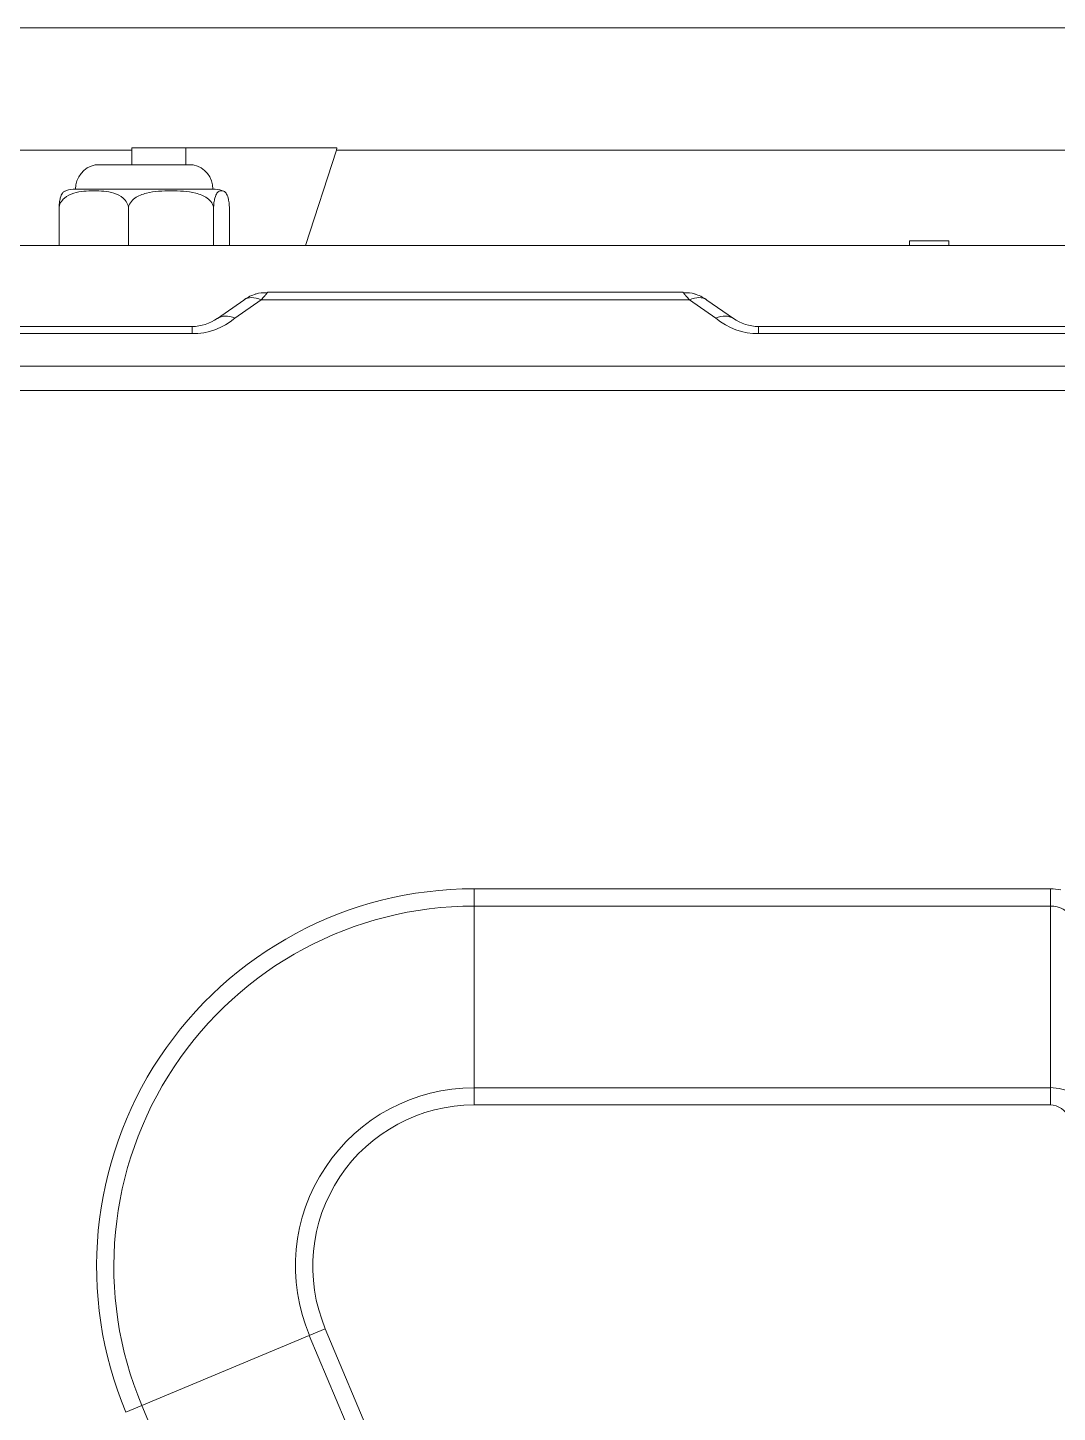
# Model space of a CAD drawing. Header units: millimetres. Extents: x 113490 to 142599, y -20467 to 115.
# Drawn here: x 122571.5 to 122781.7, y -6368.3 to -6085.7 of the extents above; entities that cross this region are included whole.
import ezdxf

# ---------------------------------------------------------------- set-up
doc = ezdxf.new("R2010")
doc.units = ezdxf.units.MM
doc.layers.add('DV1_0', color=7, linetype='Continuous')

msp = doc.modelspace()

# ---------------------------------------------------------------- linework, layer by layer
at = {"layer": 'DV1_0', "color": 7, "linetype": 'Continuous', "lineweight": 15}
for p, q in [((123425.76, -6085.69), (122494.76, -6085.69)), ((122592.71, -6110.72), (122506.1, -6110.72)), ((122592.71, -6110.18), (122603.73, -6110.18)), ((122592.71, -6110.18), (122592.71, -6113.68)), ((122603.73, -6110.18), (122603.73, -6113.68)), ((122603.73, -6110.18), (122634.56, -6110.18)), ((122628.2, -6130.18), (122634.5, -6110.72)), ((122634.5, -6110.72), (122634.56, -6110.18)), ((122841.98, -6110.72), (122634.5, -6110.72)), ((122605.26, -6113.68), (122585.26, -6113.68)), ((122609.76, -6118.68), (122580.76, -6118.68)), ((122577.87, -6122.68), (122577.87, -6130.18)), ((122592.04, -6122.68), (122592.04, -6130.18)), ((122609.43, -6122.68), (122609.43, -6130.18)), ((122612.65, -6122.68), (122612.65, -6130.18)), ((123457.6, -6130.18), (122463.69, -6130.18)), ((122759.52, -6129.18), (122751.52, -6129.18)), ((122751.52, -6129.18), (122751.52, -6130.18)), ((122759.52, -6130.18), (122759.52, -6129.18)), ((122615.57, -6141.28), (122610.19, -6145.05)), ((122615.81, -6141.11), (122615.57, -6141.28)), ((122705.24, -6139.68), (122620.48, -6139.68)), ((122710.15, -6141.28), (122709.91, -6141.11)), ((122715.54, -6145.05), (122710.15, -6141.28)), ((122605.02, -6146.68), (122488.26, -6146.68)), ((122845.02, -6146.68), (122720.7, -6146.68))]:
    msp.add_line(p, q, dxfattribs=at)
at = {"layer": 'DV1_0', "color": 7, "linetype": 'Continuous', "lineweight": 20}
for p, q in [((122619.15, -6141.22), (122613.77, -6144.99)), ((122706.57, -6141.22), (122619.15, -6141.22)), ((122711.96, -6144.99), (122706.57, -6141.22)), ((122605.02, -6146.68), (122605.02, -6148.14)), ((122720.7, -6146.68), (122720.7, -6148.14)), ((122605.02, -6148.14), (122488.26, -6148.14)), ((122845.02, -6148.14), (122720.7, -6148.14)), ((122488.26, -6154.76), (123517.88, -6154.76)), ((122488.26, -6159.73), (123517.88, -6159.73)), ((122662.6, -6261.47), (122780.28, -6261.47)), ((122662.6, -6265.01), (122662.6, -6261.47)), ((122780.28, -6261.47), (122780.28, -6265.01)), ((122662.6, -6302.08), (122662.6, -6265.01)), ((122662.6, -6265.01), (122780.28, -6265.01)), ((122780.28, -6265.01), (122780.28, -6302.08)), ((122662.6, -6302.08), (122780.28, -6302.08)), ((122662.6, -6305.61), (122662.6, -6302.08)), ((122780.28, -6305.61), (122780.28, -6302.08)), ((122662.6, -6305.61), (122780.28, -6305.61)), ((122632.23, -6351.28), (122628.97, -6352.64)), ((122691.13, -6491.73), (122632.23, -6351.28)), ((122628.97, -6352.64), (122594.78, -6366.98)), ((122687.87, -6493.1), (122628.97, -6352.64)), ((122594.78, -6366.98), (122591.52, -6368.35)), ((122869.59, -7022.32), (122594.78, -6366.98))]:
    msp.add_line(p, q, dxfattribs=at)
at = {"layer": 'DV1_0', "color": 7, "linetype": 'Continuous', "lineweight": 15}
for centre, radius, start, end in [((122586.26, -6118.58), 5, 101.5251, 181.1553), ((122604.26, -6118.58), 5, 358.8447, 78.4749), ((122580.76, -6122.68), 4, 90, 116.789), ((122609.76, -6122.68), 4, 63.2664, 90), ((122620.48, -6147.99), 8.31, 106.9484, 125), ((122619.68, -6144.96), 5.18, 82.4063, 109.1972), ((122706.04, -6144.96), 5.18, 70.8028, 97.5937), ((122705.24, -6147.99), 8.31, 55, 73.0515), ((122605.02, -6137.68), 9, 270, 305), ((122720.7, -6137.68), 9, 235, 270)]:
    msp.add_arc(centre, radius, start, end, dxfattribs=at)
at = {"layer": 'DV1_0', "color": 7, "linetype": 'Continuous', "lineweight": 20}
for centre, radius, start, end in [((122605.23, -6135), 13.14, 269.1115, 310.5333), ((122720.5, -6135), 13.14, 229.4667, 270.8885), ((122662.6, -6338.54), 77.07, 90, 202.75), ((122780.27, -6272.17), 10.7, 78.6283, 89.9781), ((122662.6, -6338.54), 73.54, 90, 202.75), ((122780.27, -6270.77), 5.76, 75.8423, 89.9426), ((122780.5, -6270.1), 5.06, 38.1838, 76.5434), ((122662.6, -6338.54), 36.46, 90, 202.75), ((122780.19, -6311.89), 9.82, 34.7293, 89.5286), ((122662.6, -6338.54), 32.93, 90, 202.75)]:
    msp.add_arc(centre, radius, start, end, dxfattribs=at)
at = {"layer": 'DV1_0', "color": 7, "linetype": 'Continuous', "lineweight": 15}
for centre, major_axis, start_param, end_param in [((122619.15, -6146.39), (-3.58, 5.11), 5.458935, 6.283185), ((122706.57, -6146.39), (3.58, 5.11), 0, 0.82425), ((122613.77, -6150.16), (-3.58, 5.11), 5.458935, 6.283185), ((122711.96, -6150.16), (3.58, 5.11), 0, 0.82425)]:
    msp.add_ellipse(centre, major_axis=major_axis, ratio=0.647809, start_param=start_param, end_param=end_param, dxfattribs=at)
at = {"layer": 'DV1_0', "color": 7, "linetype": 'Continuous', "lineweight": 20}
msp.add_ellipse((122780.28, -6312.67), major_axis=(-0.01, 7.06), ratio=0.707338, start_param=5.356674, end_param=6.282449, dxfattribs=at)
at = {"layer": 'DV1_0', "color": 7, "linetype": 'Continuous', "lineweight": 15}
for points, knots in [([(122577.87, -6122.68), (122577.87, -6122.22), (122578, -6121.78), (122578.4, -6121.03), (122578.67, -6120.72), (122579.53, -6119.97), (122580.2, -6119.67), (122582.21, -6119.06), (122583.59, -6118.98), (122585.65, -6118.98), (122586.34, -6119.01), (122587.71, -6119.15), (122588.4, -6119.27), (122589.74, -6119.68), (122590.4, -6119.98), (122591.26, -6120.74), (122591.52, -6121.04), (122591.92, -6121.78), (122592.04, -6122.22), (122592.04, -6122.68)], [0, 0, 0, 0, 0.0625, 0.0625, 0.125, 0.125, 0.25, 0.25, 0.5, 0.5, 0.625, 0.625, 0.75, 0.75, 0.875, 0.875, 0.9375, 0.9375, 1, 1, 1, 1]), ([(122578.99, -6119.09), (122578.84, -6119.17), (122578.69, -6119.28), (122578.4, -6119.68), (122578.25, -6119.98), (122578.05, -6120.74), (122577.99, -6121.04), (122577.9, -6121.78), (122577.87, -6122.22), (122577.87, -6122.68)], [0.6313126, 0.6313126, 0.6313126, 0.6313126, 0.75, 0.75, 0.875, 0.875, 0.9375, 0.9375, 1, 1, 1, 1]), ([(122592.04, -6122.68), (122592.04, -6122.23), (122592.2, -6121.78), (122592.68, -6121.04), (122593.01, -6120.73), (122594.06, -6119.98), (122594.88, -6119.68), (122596.52, -6119.27), (122597.37, -6119.15), (122599.05, -6119.01), (122599.89, -6118.98), (122601.59, -6118.98), (122602.43, -6119.01), (122604.11, -6119.15), (122604.96, -6119.27), (122606.6, -6119.68), (122607.42, -6119.98), (122608.47, -6120.73), (122608.79, -6121.04), (122609.28, -6121.79), (122609.43, -6122.23), (122609.43, -6122.68)], [0, 0, 0, 0, 0.0625, 0.0625, 0.125, 0.125, 0.25, 0.25, 0.375, 0.375, 0.5, 0.5, 0.625, 0.625, 0.75, 0.75, 0.875, 0.875, 0.9375, 0.9375, 1, 1, 1, 1]), ([(122609.43, -6122.68), (122609.43, -6122.22), (122609.46, -6121.78), (122609.55, -6121.03), (122609.61, -6120.72), (122609.81, -6119.97), (122609.96, -6119.67), (122610.41, -6119.06), (122610.73, -6118.98), (122611.2, -6118.98), (122611.35, -6119.01), (122611.66, -6119.15), (122611.82, -6119.27), (122612.12, -6119.68), (122612.27, -6119.98), (122612.47, -6120.74), (122612.53, -6121.04), (122612.62, -6121.78), (122612.65, -6122.22), (122612.65, -6122.68)], [0, 0, 0, 0, 0.0625, 0.0625, 0.125, 0.125, 0.25, 0.25, 0.5, 0.5, 0.625, 0.625, 0.75, 0.75, 0.875, 0.875, 0.9375, 0.9375, 1, 1, 1, 1]), ([(122620.48, -6139.68), (122620.48, -6139.68), (122620.48, -6139.68), (122620.48, -6139.68), (122620.47, -6139.69), (122620.46, -6139.7), (122620.45, -6139.72), (122620.43, -6139.75), (122620.4, -6139.78), (122620.38, -6139.8), (122620.37, -6139.82)], [0, 0, 0, 0, 0.0225374, 0.045499, 0.0704143, 0.098741, 0.1307989, 0.1673281, 0.2070826, 0.2462765, 0.2462765, 0.2462765, 0.2462765]), ([(122705.35, -6139.82), (122705.34, -6139.81), (122705.32, -6139.78), (122705.29, -6139.75), (122705.27, -6139.72), (122705.26, -6139.7), (122705.25, -6139.69), (122705.25, -6139.68), (122705.24, -6139.68), (122705.24, -6139.68), (122705.24, -6139.68)], [0.7510552, 0.7510552, 0.7510552, 0.7510552, 0.7916124, 0.8314593, 0.8682647, 0.9005811, 0.9291259, 0.9542346, 0.9772576, 1, 1, 1, 1])]:
    msp.add_open_spline(points, degree=3, knots=knots, dxfattribs=at)
at = {"layer": 'DV1_0', "color": 7, "linetype": 'Continuous', "lineweight": 20}
for points, knots in [([(122620.37, -6139.82), (122620.37, -6139.82), (122620.36, -6139.83), (122620.33, -6139.87), (122620.29, -6139.92), (122620.25, -6139.98), (122620.2, -6140.04), (122620.14, -6140.1), (122620.09, -6140.17), (122620.03, -6140.24), (122619.97, -6140.31), (122619.9, -6140.39), (122619.82, -6140.48), (122619.75, -6140.56), (122619.66, -6140.66), (122619.57, -6140.76), (122619.48, -6140.86), (122619.38, -6140.98), (122619.27, -6141.09), (122619.19, -6141.18), (122619.15, -6141.22)], [0.2462765, 0.2462765, 0.2462765, 0.2462765, 0.2478008, 0.2893055, 0.3313105, 0.3725388, 0.4126164, 0.4523133, 0.4921019, 0.5323136, 0.5732018, 0.614975, 0.657814, 0.7018833, 0.7473363, 0.7943249, 0.8429799, 0.8935078, 0.9458807, 1, 1, 1, 1]), ([(122706.57, -6141.22), (122706.53, -6141.18), (122706.45, -6141.09), (122706.35, -6140.98), (122706.24, -6140.86), (122706.15, -6140.76), (122706.06, -6140.66), (122705.98, -6140.56), (122705.9, -6140.48), (122705.83, -6140.39), (122705.76, -6140.31), (122705.69, -6140.24), (122705.64, -6140.17), (122705.58, -6140.1), (122705.53, -6140.04), (122705.48, -6139.98), (122705.43, -6139.92), (122705.39, -6139.87), (122705.36, -6139.84), (122705.35, -6139.82), (122705.35, -6139.82)], [0, 0, 0, 0, 0.0543595, 0.1067072, 0.1570729, 0.2056296, 0.252514, 0.2978724, 0.3418516, 0.3846049, 0.4262954, 0.4671026, 0.5072332, 0.5469375, 0.5865442, 0.6265138, 0.6676215, 0.7095311, 0.7509673, 0.7510552, 0.7510552, 0.7510552, 0.7510552])]:
    msp.add_open_spline(points, degree=3, knots=knots, dxfattribs=at)

doc.saveas('drawing.dxf')
